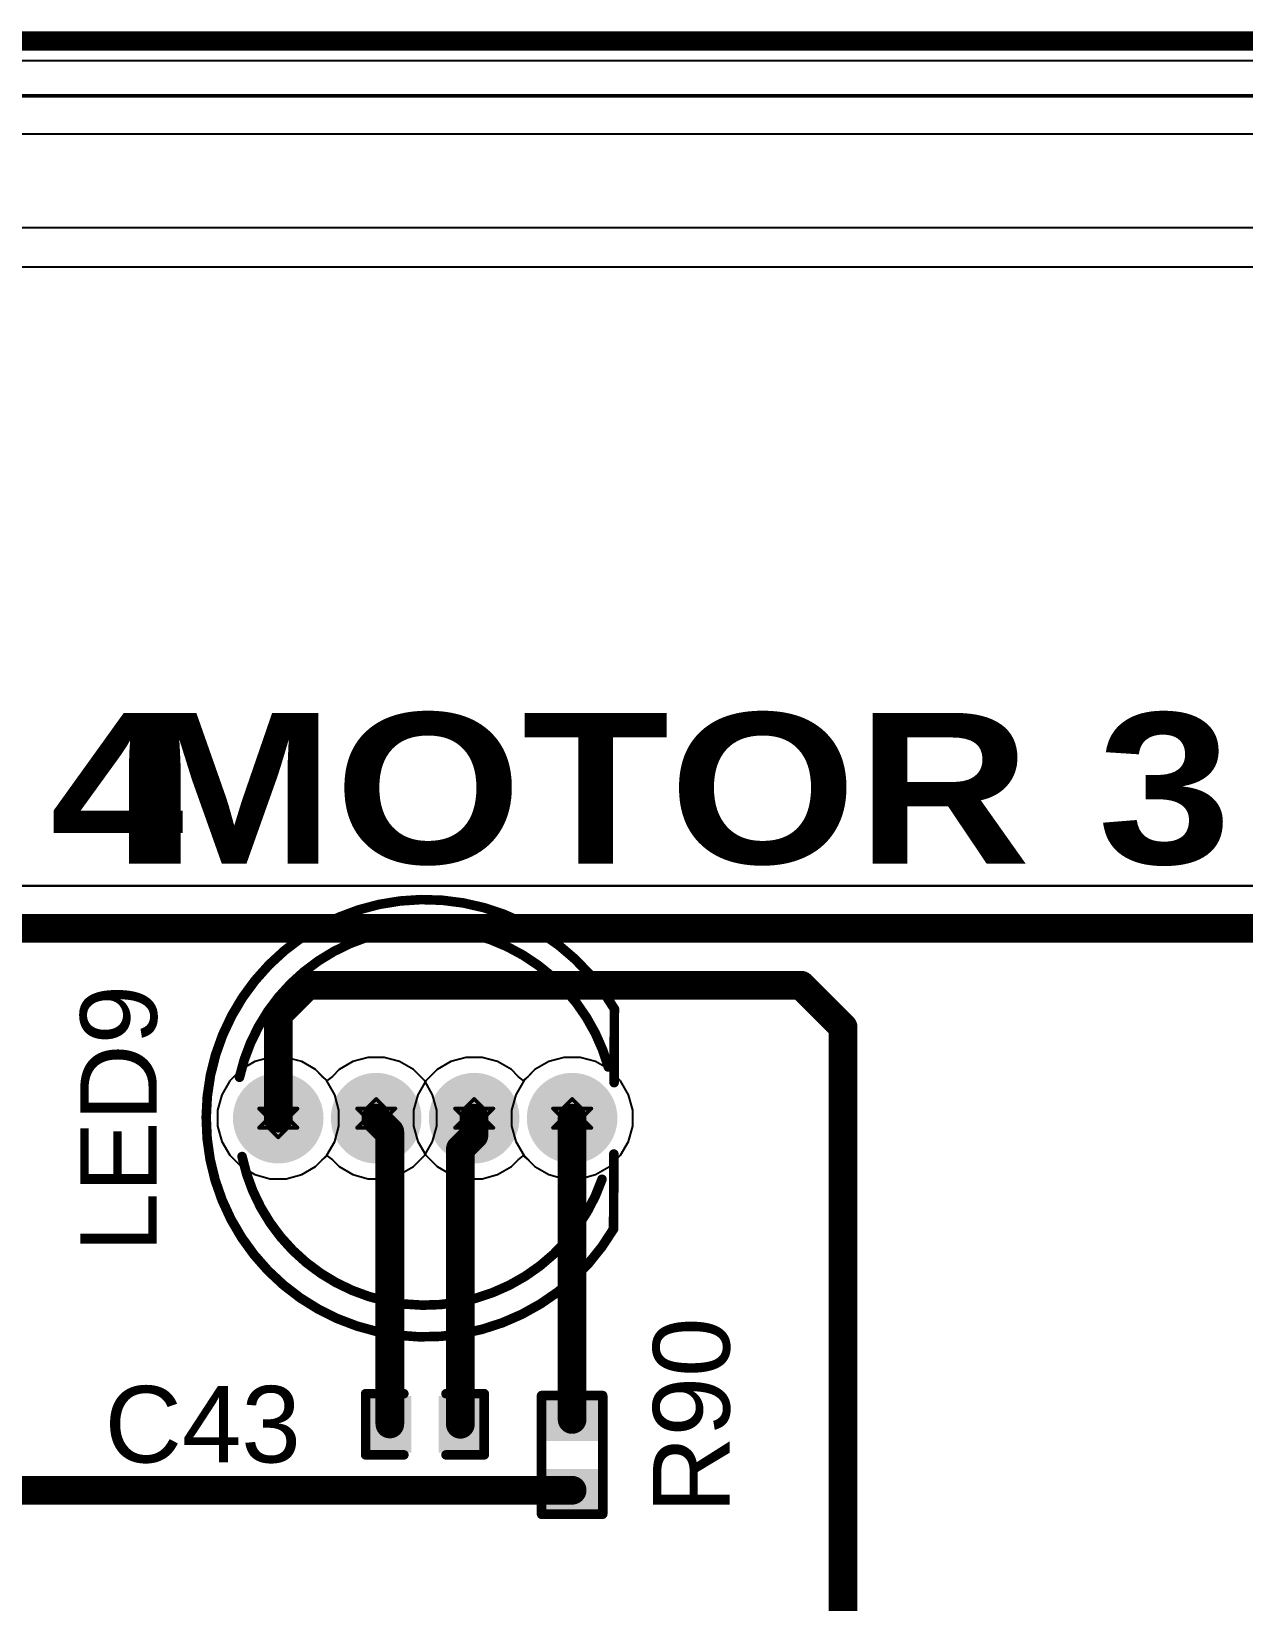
# Model space of a CAD drawing. Header units: inches. Extents: x -3 to 5259, y -3 to 5282.
# Drawn here: x 20.2 to 36.28, y 86.56 to 107.4 of the extents above; entities that cross this region are included whole.
import ezdxf

# ---------------------------------------------------------------- set-up
doc = ezdxf.new("R2010")
doc.units = ezdxf.units.IN
for name, color, linetype in [('Board Outline', 216, 'Continuous'), ('Bottom Layer', 5, 'Continuous'), ('Bottom Solder', 6, 'Continuous'), ('Drill Drawing', 1, 'Continuous'), ('Layer 1', 16, 'Continuous'), ('Layer 2', 76, 'Continuous'), ('Multi-Layer', 9, 'Continuous'), ('Pad Holes', 156, 'Continuous'), ('Top Layer', 1, 'Continuous'), ('Top Overlay', 2, 'Continuous'), ('Top Paste', 8, 'Continuous'), ('Top Solder', 216, 'Continuous')]:
    doc.layers.add(name, color=color, linetype=linetype)
doc.styles.add('Arial', font='', dxfattribs={"height": 0.2})
doc.styles.add('Arial Black_Bold', font='', dxfattribs={"height": 0.2})
doc.styles.get('Arial').set_extended_font_data('Arial')
doc.styles.get('Arial Black_Bold').set_extended_font_data('Arial Black', bold=True)

# ---------------------------------------------------------------- blocks, each defined once
blk = doc.blocks.new('R___0402_70')
at = {"layer": 'Top Layer'}
for points in [[(-0.699, -0.318), (-0.699, 0.317), (-0.241, 0.317), (-0.241, -0.318)], [(0.241, -0.318), (0.241, 0.317), (0.699, 0.317), (0.699, -0.318)]]:
    blk.add_hatch(color=1, dxfattribs=at).paths.add_polyline_path(points)
at = {"layer": 'Top Paste'}
for points in [[(-0.699, -0.318), (-0.699, 0.317), (-0.241, 0.317), (-0.241, -0.318)], [(0.241, -0.318), (0.241, 0.317), (0.699, 0.317), (0.699, -0.318)]]:
    blk.add_hatch(color=8, dxfattribs=at).paths.add_polyline_path(points)
at = {"layer": 'Top Solder'}
for points in [[(-0.754, -0.373), (-0.754, 0.372), (-0.186, 0.372), (-0.186, -0.373)], [(0.186, -0.373), (0.186, 0.372), (0.754, 0.372), (0.754, -0.373)]]:
    blk.add_hatch(color=216, dxfattribs=at).paths.add_polyline_path(points)
at = {"layer": 'Top Overlay'}
for points in [[(0.787, 0.406, 0.127, 0.127, 0), (-0.787, 0.406, 0.127, 0.127, 0)], [(-0.787, -0.406, 0.127, 0.127, 0), (-0.787, 0.406, 0.127, 0.127, 0)], [(0.787, -0.406, 0.127, 0.127, 0), (0.787, 0.406, 0.127, 0.127, 0)], [(0.787, -0.406, 0.127, 0.127, 0), (-0.787, -0.406, 0.127, 0.127, 0)], [(0.813, -0.432, 0.00323, 0.00323, 0), (-0.813, -0.432, 0.00323, 0.00323, 0)]]:
    blk.add_lwpolyline(points, format="xyseb", dxfattribs=at)
for points in [[(-0.819, 0.406, 0.0635, 0.0635, 1), (-0.756, 0.406, 0.0635, 0.0635, 1)], [(-0.819, 0.406, 0.0635, 0.0635, 1), (-0.756, 0.406, 0.0635, 0.0635, 1)], [(0.756, 0.406, 0.0635, 0.0635, 1), (0.819, 0.406, 0.0635, 0.0635, 1)], [(0.756, 0.406, 0.0635, 0.0635, 1), (0.819, 0.406, 0.0635, 0.0635, 1)], [(-0.819, -0.406, 0.0635, 0.0635, 1), (-0.756, -0.406, 0.0635, 0.0635, 1)], [(-0.819, -0.406, 0.0635, 0.0635, 1), (-0.756, -0.406, 0.0635, 0.0635, 1)], [(0.756, -0.406, 0.0635, 0.0635, 1), (0.819, -0.406, 0.0635, 0.0635, 1)], [(0.756, -0.406, 0.0635, 0.0635, 1), (0.819, -0.406, 0.0635, 0.0635, 1)], [(-0.814, -0.432, 0.00161, 0.00161, 1), (-0.812, -0.432, 0.00161, 0.00161, 1)], [(0.812, -0.432, 0.00161, 0.00161, 1), (0.814, -0.432, 0.00161, 0.00161, 1)]]:
    blk.add_lwpolyline(points, format="xyseb", close=True, dxfattribs=at)
blk = doc.blocks.new('WS2812D_F5_168')
at = {"layer": 'Bottom Layer'}
h = blk.add_hatch(color=5, dxfattribs=at)
edge = h.paths.add_edge_path()
edge.add_arc((-1.95, 0), 0.55, 0, 360)
h = blk.add_hatch(color=5, dxfattribs=at)
edge = h.paths.add_edge_path()
edge.add_arc((-0.65, 0), 0.55, 0, 360)
h = blk.add_hatch(color=5, dxfattribs=at)
edge = h.paths.add_edge_path()
edge.add_arc((0.65, 0), 0.55, 0, 360)
h = blk.add_hatch(color=5, dxfattribs=at)
edge = h.paths.add_edge_path()
edge.add_arc((1.95, 0), 0.55, 0, 360)
at = {"layer": 'Bottom Solder'}
h = blk.add_hatch(color=6, dxfattribs=at)
edge = h.paths.add_edge_path()
edge.add_arc((-1.95, 0), 0.601, 0, 360)
h = blk.add_hatch(color=6, dxfattribs=at)
edge = h.paths.add_edge_path()
edge.add_arc((-0.65, 0), 0.601, 0, 360)
h = blk.add_hatch(color=6, dxfattribs=at)
edge = h.paths.add_edge_path()
edge.add_arc((0.65, 0), 0.601, 0, 360)
h = blk.add_hatch(color=6, dxfattribs=at)
edge = h.paths.add_edge_path()
edge.add_arc((1.95, 0), 0.601, 0, 360)
at = {"layer": 'Layer 1'}
h = blk.add_hatch(color=16, dxfattribs=at)
edge = h.paths.add_edge_path()
edge.add_arc((-1.95, 0), 0.55, 0, 360)
h = blk.add_hatch(color=16, dxfattribs=at)
edge = h.paths.add_edge_path()
edge.add_arc((-0.65, 0), 0.55, 0, 360)
h = blk.add_hatch(color=16, dxfattribs=at)
edge = h.paths.add_edge_path()
edge.add_arc((0.65, 0), 0.55, 0, 360)
h = blk.add_hatch(color=16, dxfattribs=at)
edge = h.paths.add_edge_path()
edge.add_arc((1.95, 0), 0.55, 0, 360)
at = {"layer": 'Layer 2'}
h = blk.add_hatch(color=76, dxfattribs=at)
edge = h.paths.add_edge_path()
edge.add_arc((-1.95, 0), 0.55, 0, 360)
h = blk.add_hatch(color=76, dxfattribs=at)
edge = h.paths.add_edge_path()
edge.add_arc((-0.65, 0), 0.55, 0, 360)
h = blk.add_hatch(color=76, dxfattribs=at)
edge = h.paths.add_edge_path()
edge.add_arc((0.65, 0), 0.55, 0, 360)
h = blk.add_hatch(color=76, dxfattribs=at)
edge = h.paths.add_edge_path()
edge.add_arc((1.95, 0), 0.55, 0, 360)
at = {"layer": 'Multi-Layer'}
h = blk.add_hatch(color=9, dxfattribs=at)
edge = h.paths.add_edge_path()
edge.add_arc((-1.95, 0), 0.55, 0, 360)
h = blk.add_hatch(color=9, dxfattribs=at)
edge = h.paths.add_edge_path()
edge.add_arc((-0.65, 0), 0.55, 0, 360)
h = blk.add_hatch(color=9, dxfattribs=at)
edge = h.paths.add_edge_path()
edge.add_arc((0.65, 0), 0.55, 0, 360)
h = blk.add_hatch(color=9, dxfattribs=at)
edge = h.paths.add_edge_path()
edge.add_arc((1.95, 0), 0.55, 0, 360)
at = {"layer": 'Pad Holes'}
h = blk.add_hatch(color=7, dxfattribs=at)
edge = h.paths.add_edge_path()
edge.add_arc((-1.95, 0), 0.36, 0, 360)
h = blk.add_hatch(color=7, dxfattribs=at)
edge = h.paths.add_edge_path()
edge.add_arc((-0.65, 0), 0.36, 0, 360)
h = blk.add_hatch(color=7, dxfattribs=at)
edge = h.paths.add_edge_path()
edge.add_arc((0.65, 0), 0.36, 0, 360)
h = blk.add_hatch(color=7, dxfattribs=at)
edge = h.paths.add_edge_path()
edge.add_arc((1.95, 0), 0.36, 0, 360)
at = {"layer": 'Top Layer'}
h = blk.add_hatch(color=1, dxfattribs=at)
edge = h.paths.add_edge_path()
edge.add_arc((-1.95, 0), 0.55, 0, 360)
h = blk.add_hatch(color=1, dxfattribs=at)
edge = h.paths.add_edge_path()
edge.add_arc((-0.65, 0), 0.55, 0, 360)
h = blk.add_hatch(color=1, dxfattribs=at)
edge = h.paths.add_edge_path()
edge.add_arc((0.65, 0), 0.55, 0, 360)
h = blk.add_hatch(color=1, dxfattribs=at)
edge = h.paths.add_edge_path()
edge.add_arc((1.95, 0), 0.55, 0, 360)
at = {"layer": 'Top Solder'}
h = blk.add_hatch(color=216, dxfattribs=at)
edge = h.paths.add_edge_path()
edge.add_arc((-1.95, 0), 0.601, 0, 360)
h = blk.add_hatch(color=216, dxfattribs=at)
edge = h.paths.add_edge_path()
edge.add_arc((-0.65, 0), 0.601, 0, 360)
h = blk.add_hatch(color=216, dxfattribs=at)
edge = h.paths.add_edge_path()
edge.add_arc((0.65, 0), 0.601, 0, 360)
h = blk.add_hatch(color=216, dxfattribs=at)
edge = h.paths.add_edge_path()
edge.add_arc((1.95, 0), 0.601, 0, 360)
at = {"layer": 'Top Overlay'}
for points in [[(2.5, -1.471, 0.127, 0.127, -3.705201), (2.511, 1.45, 0.127, 0.127, 0)], [(-2.464, 0.543, 0.127, 0.127, -0.780857), (2.43, 0.68, 0.127, 0.127, 0)], [(2.507, 0.472, 0.127, 0.127, 0), (2.511, 1.45, 0.127, 0.127, 0)], [(2.5, -1.471, 0.127, 0.127, 0), (2.504, -0.476, 0.127, 0.127, 0)], [(2.347, -0.811, 0.127, 0.127, -0.760948), (-2.43, -0.51, 0.127, 0.127, 0)]]:
    blk.add_lwpolyline(points, format="xyseb", dxfattribs=at)
for points in [[(2.479, 1.45, 0.0635, 0.0635, 1), (2.543, 1.45, 0.0635, 0.0635, 1)], [(2.479, 1.45, 0.0635, 0.0635, 1), (2.543, 1.45, 0.0635, 0.0635, 1)], [(2.398, 0.68, 0.0635, 0.0635, 1), (2.462, 0.68, 0.0635, 0.0635, 1)], [(-2.496, 0.543, 0.0635, 0.0635, 1), (-2.432, 0.543, 0.0635, 0.0635, 1)], [(2.475, 0.472, 0.0635, 0.0635, 1), (2.539, 0.472, 0.0635, 0.0635, 1)], [(2.472, -0.476, 0.0635, 0.0635, 1), (2.535, -0.476, 0.0635, 0.0635, 1)], [(-2.462, -0.51, 0.0635, 0.0635, 1), (-2.398, -0.51, 0.0635, 0.0635, 1)], [(2.315, -0.811, 0.0635, 0.0635, 1), (2.378, -0.811, 0.0635, 0.0635, 1)], [(2.468, -1.471, 0.0635, 0.0635, 1), (2.532, -1.471, 0.0635, 0.0635, 1)], [(2.468, -1.471, 0.0635, 0.0635, 1), (2.532, -1.471, 0.0635, 0.0635, 1)]]:
    blk.add_lwpolyline(points, format="xyseb", close=True, dxfattribs=at)
blk = doc.blocks.new('C___0402_240')
at = {"layer": 'Top Layer'}
for points in [[(-0.699, -0.318), (-0.699, 0.318), (-0.241, 0.318), (-0.241, -0.318)], [(0.241, -0.318), (0.241, 0.318), (0.699, 0.318), (0.699, -0.318)]]:
    blk.add_hatch(color=1, dxfattribs=at).paths.add_polyline_path(points)
at = {"layer": 'Top Paste'}
for points in [[(-0.699, -0.318), (-0.699, 0.318), (-0.241, 0.318), (-0.241, -0.318)], [(0.241, -0.318), (0.241, 0.318), (0.699, 0.318), (0.699, -0.318)]]:
    blk.add_hatch(color=8, dxfattribs=at).paths.add_polyline_path(points)
at = {"layer": 'Top Solder'}
for points in [[(-0.758, -0.377), (-0.758, 0.377), (-0.181, 0.377), (-0.181, -0.377)], [(0.181, -0.377), (0.181, 0.377), (0.758, 0.377), (0.758, -0.377)]]:
    blk.add_hatch(color=216, dxfattribs=at).paths.add_polyline_path(points)
at = {"layer": 'Top Overlay'}
for points in [[(-0.787, -0.406, 0.127, 0.127, 0), (-0.787, 0.406, 0.127, 0.127, 0)], [(-0.787, 0.406, 0.127, 0.127, 0), (-0.279, 0.406, 0.127, 0.127, 0)], [(0.279, 0.406, 0.127, 0.127, 0), (0.787, 0.406, 0.127, 0.127, 0)], [(0.787, -0.406, 0.127, 0.127, 0), (0.787, 0.406, 0.127, 0.127, 0)], [(-0.787, -0.406, 0.127, 0.127, 0), (-0.279, -0.406, 0.127, 0.127, 0)], [(0.279, -0.406, 0.127, 0.127, 0), (0.787, -0.406, 0.127, 0.127, 0)]]:
    blk.add_lwpolyline(points, format="xyseb", dxfattribs=at)
for points in [[(-0.819, 0.406, 0.0635, 0.0635, 1), (-0.756, 0.406, 0.0635, 0.0635, 1)], [(-0.819, 0.406, 0.0635, 0.0635, 1), (-0.756, 0.406, 0.0635, 0.0635, 1)], [(-0.311, 0.406, 0.0635, 0.0635, 1), (-0.248, 0.406, 0.0635, 0.0635, 1)], [(0.248, 0.406, 0.0635, 0.0635, 1), (0.311, 0.406, 0.0635, 0.0635, 1)], [(0.756, 0.406, 0.0635, 0.0635, 1), (0.819, 0.406, 0.0635, 0.0635, 1)], [(0.756, 0.406, 0.0635, 0.0635, 1), (0.819, 0.406, 0.0635, 0.0635, 1)], [(-0.819, -0.406, 0.0635, 0.0635, 1), (-0.756, -0.406, 0.0635, 0.0635, 1)], [(-0.819, -0.406, 0.0635, 0.0635, 1), (-0.756, -0.406, 0.0635, 0.0635, 1)], [(-0.311, -0.406, 0.0635, 0.0635, 1), (-0.248, -0.406, 0.0635, 0.0635, 1)], [(0.248, -0.406, 0.0635, 0.0635, 1), (0.311, -0.406, 0.0635, 0.0635, 1)], [(0.756, -0.406, 0.0635, 0.0635, 1), (0.819, -0.406, 0.0635, 0.0635, 1)], [(0.756, -0.406, 0.0635, 0.0635, 1), (0.819, -0.406, 0.0635, 0.0635, 1)]]:
    blk.add_lwpolyline(points, format="xyseb", close=True, dxfattribs=at)

msp = doc.modelspace()

# ---------------------------------------------------------------- linework, layer by layer
at = {"layer": 'Board Outline'}
msp.add_lwpolyline([(-2.722, 107.278, 0.254, 0.254, 0), (147.278, 107.278, 0.254, 0.254, 0)], format="xyseb", dxfattribs=at)
at = {"layer": 'Bottom Layer'}
for p, q in [((5.363, 106.045), (139.161, 106.045)), ((22.981, 93.622), (22.831, 93.472)), ((23.164, 93.728), (22.981, 93.622)), ((23.368, 93.782), (23.164, 93.728)), ((23.58, 93.782), (23.368, 93.782)), ((23.785, 93.728), (23.58, 93.782)), ((23.968, 93.622), (23.785, 93.728)), ((24.118, 93.472), (23.968, 93.622)), ((25.581, 93.622), (25.431, 93.472)), ((25.764, 93.728), (25.581, 93.622)), ((25.968, 93.782), (25.764, 93.728)), ((26.18, 93.782), (25.968, 93.782)), ((26.385, 93.728), (26.18, 93.782)), ((26.568, 93.622), (26.385, 93.728)), ((26.656, 93.533), (26.568, 93.622)), ((26.881, 93.622), (26.792, 93.533)), ((27.064, 93.728), (26.881, 93.622)), ((27.268, 93.782), (27.064, 93.728)), ((27.48, 93.782), (27.268, 93.782)), ((27.685, 93.728), (27.48, 93.782)), ((27.868, 93.622), (27.685, 93.728)), ((28.018, 93.472), (27.868, 93.622)), ((22.831, 93.472), (22.725, 93.289)), ((24.224, 93.289), (24.118, 93.472)), ((25.431, 93.472), (25.325, 93.289)), ((26.724, 93.477), (26.656, 93.533)), ((26.792, 93.533), (26.724, 93.477)), ((28.123, 93.289), (28.018, 93.472)), ((22.725, 93.289), (22.67, 93.084)), ((24.278, 93.084), (24.224, 93.289)), ((25.325, 93.289), (25.27, 93.084)), ((28.178, 93.084), (28.123, 93.289)), ((22.67, 93.084), (22.67, 92.872)), ((24.278, 92.872), (24.278, 93.084)), ((25.27, 93.084), (25.27, 92.872)), ((28.178, 92.872), (28.178, 93.084)), ((22.67, 92.872), (22.725, 92.668)), ((24.224, 92.668), (24.278, 92.872)), ((25.27, 92.872), (25.325, 92.668)), ((28.123, 92.668), (28.178, 92.872)), ((22.725, 92.668), (22.831, 92.485)), ((24.118, 92.485), (24.224, 92.668)), ((25.325, 92.668), (25.431, 92.485)), ((28.018, 92.485), (28.123, 92.668)), ((22.831, 92.485), (22.981, 92.335)), ((23.968, 92.335), (24.118, 92.485)), ((25.431, 92.485), (25.581, 92.335)), ((26.568, 92.335), (26.656, 92.423)), ((26.656, 92.423), (26.724, 92.479)), ((26.724, 92.479), (26.792, 92.423)), ((26.792, 92.423), (26.881, 92.335)), ((27.868, 92.335), (28.018, 92.485)), ((22.981, 92.335), (23.164, 92.229)), ((23.164, 92.229), (23.368, 92.174)), ((23.368, 92.174), (23.58, 92.174)), ((23.58, 92.174), (23.785, 92.229)), ((23.785, 92.229), (23.968, 92.335)), ((25.581, 92.335), (25.764, 92.229)), ((25.764, 92.229), (25.968, 92.174)), ((25.968, 92.174), (26.18, 92.174)), ((26.18, 92.174), (26.385, 92.229)), ((26.385, 92.229), (26.568, 92.335)), ((26.881, 92.335), (27.064, 92.229)), ((27.064, 92.229), (27.268, 92.174)), ((27.268, 92.174), (27.48, 92.174)), ((27.48, 92.174), (27.685, 92.229)), ((27.685, 92.229), (27.868, 92.335))]:
    msp.add_line(p, q, dxfattribs=at)
at = {"layer": 'Drill Drawing'}
for points in [[(23.347, 93.105, 0.0508, 0.0508, 0), (23.474, 93.232, 0.0508, 0.0508, 0)], [(23.474, 93.232, 0.0508, 0.0508, 0), (23.601, 93.105, 0.0508, 0.0508, 0)], [(24.647, 93.105, 0.0508, 0.0508, 0), (24.774, 93.232, 0.0508, 0.0508, 0)], [(24.774, 93.232, 0.0508, 0.0508, 0), (24.901, 93.105, 0.0508, 0.0508, 0)], [(25.947, 93.105, 0.0508, 0.0508, 0), (26.074, 93.232, 0.0508, 0.0508, 0)], [(26.074, 93.232, 0.0508, 0.0508, 0), (26.201, 93.105, 0.0508, 0.0508, 0)], [(27.247, 93.105, 0.0508, 0.0508, 0), (27.374, 93.232, 0.0508, 0.0508, 0)], [(27.374, 93.232, 0.0508, 0.0508, 0), (27.501, 93.105, 0.0508, 0.0508, 0)], [(23.22, 93.105, 0.0508, 0.0508, 0), (23.347, 92.978, 0.0508, 0.0508, 0)], [(23.22, 93.105, 0.0508, 0.0508, 0), (23.347, 93.105, 0.0508, 0.0508, 0)], [(23.22, 92.851, 0.0508, 0.0508, 0), (23.347, 92.978, 0.0508, 0.0508, 0)], [(23.322, 93.055, 0.0508, 0.0508, 0), (23.398, 92.978, 0.0508, 0.0508, 0)], [(23.322, 93.055, 0.0508, 0.0508, 0), (23.398, 93.055, 0.0508, 0.0508, 0)], [(23.322, 92.902, 0.0508, 0.0508, 0), (23.398, 92.978, 0.0508, 0.0508, 0)], [(23.398, 93.055, 0.0508, 0.0508, 0), (23.474, 93.131, 0.0508, 0.0508, 0)], [(23.474, 93.131, 0.0508, 0.0508, 0), (23.551, 93.055, 0.0508, 0.0508, 0)], [(23.551, 93.055, 0.0508, 0.0508, 0), (23.627, 93.055, 0.0508, 0.0508, 0)], [(23.551, 92.978, 0.0508, 0.0508, 0), (23.627, 93.055, 0.0508, 0.0508, 0)], [(23.551, 92.978, 0.0508, 0.0508, 0), (23.627, 92.902, 0.0508, 0.0508, 0)], [(23.601, 93.105, 0.0508, 0.0508, 0), (23.728, 93.105, 0.0508, 0.0508, 0)], [(23.601, 92.978, 0.0508, 0.0508, 0), (23.728, 93.105, 0.0508, 0.0508, 0)], [(23.601, 92.978, 0.0508, 0.0508, 0), (23.728, 92.851, 0.0508, 0.0508, 0)], [(24.52, 93.105, 0.0508, 0.0508, 0), (24.647, 92.978, 0.0508, 0.0508, 0)], [(24.52, 93.105, 0.0508, 0.0508, 0), (24.647, 93.105, 0.0508, 0.0508, 0)], [(24.52, 92.851, 0.0508, 0.0508, 0), (24.647, 92.978, 0.0508, 0.0508, 0)], [(24.622, 93.055, 0.0508, 0.0508, 0), (24.698, 92.978, 0.0508, 0.0508, 0)], [(24.622, 93.055, 0.0508, 0.0508, 0), (24.698, 93.055, 0.0508, 0.0508, 0)], [(24.622, 92.902, 0.0508, 0.0508, 0), (24.698, 92.978, 0.0508, 0.0508, 0)], [(24.698, 93.055, 0.0508, 0.0508, 0), (24.774, 93.131, 0.0508, 0.0508, 0)], [(24.774, 93.131, 0.0508, 0.0508, 0), (24.85, 93.055, 0.0508, 0.0508, 0)], [(24.85, 93.055, 0.0508, 0.0508, 0), (24.927, 93.055, 0.0508, 0.0508, 0)], [(24.85, 92.978, 0.0508, 0.0508, 0), (24.927, 93.055, 0.0508, 0.0508, 0)], [(24.85, 92.978, 0.0508, 0.0508, 0), (24.927, 92.902, 0.0508, 0.0508, 0)], [(24.901, 93.105, 0.0508, 0.0508, 0), (25.028, 93.105, 0.0508, 0.0508, 0)], [(24.901, 92.978, 0.0508, 0.0508, 0), (25.028, 93.105, 0.0508, 0.0508, 0)], [(24.901, 92.978, 0.0508, 0.0508, 0), (25.028, 92.851, 0.0508, 0.0508, 0)], [(25.82, 93.105, 0.0508, 0.0508, 0), (25.947, 92.978, 0.0508, 0.0508, 0)], [(25.82, 93.105, 0.0508, 0.0508, 0), (25.947, 93.105, 0.0508, 0.0508, 0)], [(25.82, 92.851, 0.0508, 0.0508, 0), (25.947, 92.978, 0.0508, 0.0508, 0)], [(25.922, 93.055, 0.0508, 0.0508, 0), (25.998, 92.978, 0.0508, 0.0508, 0)], [(25.922, 93.055, 0.0508, 0.0508, 0), (25.998, 93.055, 0.0508, 0.0508, 0)], [(25.922, 92.902, 0.0508, 0.0508, 0), (25.998, 92.978, 0.0508, 0.0508, 0)], [(25.998, 93.055, 0.0508, 0.0508, 0), (26.074, 93.131, 0.0508, 0.0508, 0)], [(26.074, 93.131, 0.0508, 0.0508, 0), (26.15, 93.055, 0.0508, 0.0508, 0)], [(26.15, 93.055, 0.0508, 0.0508, 0), (26.227, 93.055, 0.0508, 0.0508, 0)], [(26.15, 92.978, 0.0508, 0.0508, 0), (26.227, 93.055, 0.0508, 0.0508, 0)], [(26.15, 92.978, 0.0508, 0.0508, 0), (26.227, 92.902, 0.0508, 0.0508, 0)], [(26.201, 93.105, 0.0508, 0.0508, 0), (26.328, 93.105, 0.0508, 0.0508, 0)], [(26.201, 92.978, 0.0508, 0.0508, 0), (26.328, 93.105, 0.0508, 0.0508, 0)], [(26.201, 92.978, 0.0508, 0.0508, 0), (26.328, 92.851, 0.0508, 0.0508, 0)], [(27.12, 93.105, 0.0508, 0.0508, 0), (27.247, 92.978, 0.0508, 0.0508, 0)], [(27.12, 93.105, 0.0508, 0.0508, 0), (27.247, 93.105, 0.0508, 0.0508, 0)], [(27.12, 92.851, 0.0508, 0.0508, 0), (27.247, 92.978, 0.0508, 0.0508, 0)], [(27.222, 93.055, 0.0508, 0.0508, 0), (27.298, 92.978, 0.0508, 0.0508, 0)], [(27.222, 93.055, 0.0508, 0.0508, 0), (27.298, 93.055, 0.0508, 0.0508, 0)], [(27.222, 92.902, 0.0508, 0.0508, 0), (27.298, 92.978, 0.0508, 0.0508, 0)], [(27.298, 93.055, 0.0508, 0.0508, 0), (27.374, 93.131, 0.0508, 0.0508, 0)], [(27.374, 93.131, 0.0508, 0.0508, 0), (27.45, 93.055, 0.0508, 0.0508, 0)], [(27.45, 93.055, 0.0508, 0.0508, 0), (27.527, 93.055, 0.0508, 0.0508, 0)], [(27.45, 92.978, 0.0508, 0.0508, 0), (27.527, 93.055, 0.0508, 0.0508, 0)], [(27.45, 92.978, 0.0508, 0.0508, 0), (27.527, 92.902, 0.0508, 0.0508, 0)], [(27.501, 93.105, 0.0508, 0.0508, 0), (27.628, 93.105, 0.0508, 0.0508, 0)], [(27.501, 92.978, 0.0508, 0.0508, 0), (27.628, 93.105, 0.0508, 0.0508, 0)], [(27.501, 92.978, 0.0508, 0.0508, 0), (27.628, 92.851, 0.0508, 0.0508, 0)], [(23.22, 92.851, 0.0508, 0.0508, 0), (23.347, 92.851, 0.0508, 0.0508, 0)], [(23.322, 92.902, 0.0508, 0.0508, 0), (23.398, 92.902, 0.0508, 0.0508, 0)], [(23.347, 92.851, 0.0508, 0.0508, 0), (23.474, 92.724, 0.0508, 0.0508, 0)], [(23.398, 92.902, 0.0508, 0.0508, 0), (23.474, 92.826, 0.0508, 0.0508, 0)], [(23.474, 92.826, 0.0508, 0.0508, 0), (23.551, 92.902, 0.0508, 0.0508, 0)], [(23.474, 92.724, 0.0508, 0.0508, 0), (23.601, 92.851, 0.0508, 0.0508, 0)], [(23.551, 92.902, 0.0508, 0.0508, 0), (23.627, 92.902, 0.0508, 0.0508, 0)], [(23.601, 92.851, 0.0508, 0.0508, 0), (23.728, 92.851, 0.0508, 0.0508, 0)], [(24.52, 92.851, 0.0508, 0.0508, 0), (24.647, 92.851, 0.0508, 0.0508, 0)], [(24.622, 92.902, 0.0508, 0.0508, 0), (24.698, 92.902, 0.0508, 0.0508, 0)], [(24.647, 92.851, 0.0508, 0.0508, 0), (24.774, 92.724, 0.0508, 0.0508, 0)], [(24.698, 92.902, 0.0508, 0.0508, 0), (24.774, 92.826, 0.0508, 0.0508, 0)], [(24.774, 92.826, 0.0508, 0.0508, 0), (24.85, 92.902, 0.0508, 0.0508, 0)], [(24.774, 92.724, 0.0508, 0.0508, 0), (24.901, 92.851, 0.0508, 0.0508, 0)], [(24.85, 92.902, 0.0508, 0.0508, 0), (24.927, 92.902, 0.0508, 0.0508, 0)], [(24.901, 92.851, 0.0508, 0.0508, 0), (25.028, 92.851, 0.0508, 0.0508, 0)], [(25.82, 92.851, 0.0508, 0.0508, 0), (25.947, 92.851, 0.0508, 0.0508, 0)], [(25.922, 92.902, 0.0508, 0.0508, 0), (25.998, 92.902, 0.0508, 0.0508, 0)], [(25.947, 92.851, 0.0508, 0.0508, 0), (26.074, 92.724, 0.0508, 0.0508, 0)], [(25.998, 92.902, 0.0508, 0.0508, 0), (26.074, 92.826, 0.0508, 0.0508, 0)], [(26.074, 92.826, 0.0508, 0.0508, 0), (26.15, 92.902, 0.0508, 0.0508, 0)], [(26.074, 92.724, 0.0508, 0.0508, 0), (26.201, 92.851, 0.0508, 0.0508, 0)], [(26.15, 92.902, 0.0508, 0.0508, 0), (26.227, 92.902, 0.0508, 0.0508, 0)], [(26.201, 92.851, 0.0508, 0.0508, 0), (26.328, 92.851, 0.0508, 0.0508, 0)], [(27.12, 92.851, 0.0508, 0.0508, 0), (27.247, 92.851, 0.0508, 0.0508, 0)], [(27.222, 92.902, 0.0508, 0.0508, 0), (27.298, 92.902, 0.0508, 0.0508, 0)], [(27.247, 92.851, 0.0508, 0.0508, 0), (27.374, 92.724, 0.0508, 0.0508, 0)], [(27.298, 92.902, 0.0508, 0.0508, 0), (27.374, 92.826, 0.0508, 0.0508, 0)], [(27.374, 92.826, 0.0508, 0.0508, 0), (27.45, 92.902, 0.0508, 0.0508, 0)], [(27.374, 92.724, 0.0508, 0.0508, 0), (27.501, 92.851, 0.0508, 0.0508, 0)], [(27.45, 92.902, 0.0508, 0.0508, 0), (27.527, 92.902, 0.0508, 0.0508, 0)], [(27.501, 92.851, 0.0508, 0.0508, 0), (27.628, 92.851, 0.0508, 0.0508, 0)]]:
    msp.add_lwpolyline(points, format="xyseb", dxfattribs=at)
for points in [[(23.462, 93.232, 0.0254, 0.0254, 1), (23.487, 93.232, 0.0254, 0.0254, 1)], [(23.462, 93.232, 0.0254, 0.0254, 1), (23.487, 93.232, 0.0254, 0.0254, 1)], [(24.762, 93.232, 0.0254, 0.0254, 1), (24.787, 93.232, 0.0254, 0.0254, 1)], [(24.762, 93.232, 0.0254, 0.0254, 1), (24.787, 93.232, 0.0254, 0.0254, 1)], [(26.062, 93.232, 0.0254, 0.0254, 1), (26.087, 93.232, 0.0254, 0.0254, 1)], [(26.062, 93.232, 0.0254, 0.0254, 1), (26.087, 93.232, 0.0254, 0.0254, 1)], [(27.362, 93.232, 0.0254, 0.0254, 1), (27.387, 93.232, 0.0254, 0.0254, 1)], [(27.362, 93.232, 0.0254, 0.0254, 1), (27.387, 93.232, 0.0254, 0.0254, 1)], [(23.208, 93.105, 0.0254, 0.0254, 1), (23.233, 93.105, 0.0254, 0.0254, 1)], [(23.208, 93.105, 0.0254, 0.0254, 1), (23.233, 93.105, 0.0254, 0.0254, 1)], [(23.309, 93.055, 0.0254, 0.0254, 1), (23.335, 93.055, 0.0254, 0.0254, 1)], [(23.309, 93.055, 0.0254, 0.0254, 1), (23.335, 93.055, 0.0254, 0.0254, 1)], [(23.335, 93.105, 0.0254, 0.0254, 1), (23.36, 93.105, 0.0254, 0.0254, 1)], [(23.335, 93.105, 0.0254, 0.0254, 1), (23.36, 93.105, 0.0254, 0.0254, 1)], [(23.335, 92.978, 0.0254, 0.0254, 1), (23.36, 92.978, 0.0254, 0.0254, 1)], [(23.335, 92.978, 0.0254, 0.0254, 1), (23.36, 92.978, 0.0254, 0.0254, 1)], [(23.385, 93.055, 0.0254, 0.0254, 1), (23.411, 93.055, 0.0254, 0.0254, 1)], [(23.385, 93.055, 0.0254, 0.0254, 1), (23.411, 93.055, 0.0254, 0.0254, 1)], [(23.385, 92.978, 0.0254, 0.0254, 1), (23.411, 92.978, 0.0254, 0.0254, 1)], [(23.385, 92.978, 0.0254, 0.0254, 1), (23.411, 92.978, 0.0254, 0.0254, 1)], [(23.462, 93.131, 0.0254, 0.0254, 1), (23.487, 93.131, 0.0254, 0.0254, 1)], [(23.462, 93.131, 0.0254, 0.0254, 1), (23.487, 93.131, 0.0254, 0.0254, 1)], [(23.538, 93.055, 0.0254, 0.0254, 1), (23.563, 93.055, 0.0254, 0.0254, 1)], [(23.538, 93.055, 0.0254, 0.0254, 1), (23.563, 93.055, 0.0254, 0.0254, 1)], [(23.538, 92.978, 0.0254, 0.0254, 1), (23.563, 92.978, 0.0254, 0.0254, 1)], [(23.538, 92.978, 0.0254, 0.0254, 1), (23.563, 92.978, 0.0254, 0.0254, 1)], [(23.589, 93.105, 0.0254, 0.0254, 1), (23.614, 93.105, 0.0254, 0.0254, 1)], [(23.589, 93.105, 0.0254, 0.0254, 1), (23.614, 93.105, 0.0254, 0.0254, 1)], [(23.589, 92.978, 0.0254, 0.0254, 1), (23.614, 92.978, 0.0254, 0.0254, 1)], [(23.589, 92.978, 0.0254, 0.0254, 1), (23.614, 92.978, 0.0254, 0.0254, 1)], [(23.614, 93.055, 0.0254, 0.0254, 1), (23.639, 93.055, 0.0254, 0.0254, 1)], [(23.614, 93.055, 0.0254, 0.0254, 1), (23.639, 93.055, 0.0254, 0.0254, 1)], [(23.716, 93.105, 0.0254, 0.0254, 1), (23.741, 93.105, 0.0254, 0.0254, 1)], [(23.716, 93.105, 0.0254, 0.0254, 1), (23.741, 93.105, 0.0254, 0.0254, 1)], [(24.508, 93.105, 0.0254, 0.0254, 1), (24.533, 93.105, 0.0254, 0.0254, 1)], [(24.508, 93.105, 0.0254, 0.0254, 1), (24.533, 93.105, 0.0254, 0.0254, 1)], [(24.609, 93.055, 0.0254, 0.0254, 1), (24.635, 93.055, 0.0254, 0.0254, 1)], [(24.609, 93.055, 0.0254, 0.0254, 1), (24.635, 93.055, 0.0254, 0.0254, 1)], [(24.635, 93.105, 0.0254, 0.0254, 1), (24.66, 93.105, 0.0254, 0.0254, 1)], [(24.635, 93.105, 0.0254, 0.0254, 1), (24.66, 93.105, 0.0254, 0.0254, 1)], [(24.635, 92.978, 0.0254, 0.0254, 1), (24.66, 92.978, 0.0254, 0.0254, 1)], [(24.635, 92.978, 0.0254, 0.0254, 1), (24.66, 92.978, 0.0254, 0.0254, 1)], [(24.685, 93.055, 0.0254, 0.0254, 1), (24.711, 93.055, 0.0254, 0.0254, 1)], [(24.685, 93.055, 0.0254, 0.0254, 1), (24.711, 93.055, 0.0254, 0.0254, 1)], [(24.685, 92.978, 0.0254, 0.0254, 1), (24.711, 92.978, 0.0254, 0.0254, 1)], [(24.685, 92.978, 0.0254, 0.0254, 1), (24.711, 92.978, 0.0254, 0.0254, 1)], [(24.762, 93.131, 0.0254, 0.0254, 1), (24.787, 93.131, 0.0254, 0.0254, 1)], [(24.762, 93.131, 0.0254, 0.0254, 1), (24.787, 93.131, 0.0254, 0.0254, 1)], [(24.838, 93.055, 0.0254, 0.0254, 1), (24.863, 93.055, 0.0254, 0.0254, 1)], [(24.838, 93.055, 0.0254, 0.0254, 1), (24.863, 93.055, 0.0254, 0.0254, 1)], [(24.838, 92.978, 0.0254, 0.0254, 1), (24.863, 92.978, 0.0254, 0.0254, 1)], [(24.838, 92.978, 0.0254, 0.0254, 1), (24.863, 92.978, 0.0254, 0.0254, 1)], [(24.889, 93.105, 0.0254, 0.0254, 1), (24.914, 93.105, 0.0254, 0.0254, 1)], [(24.889, 93.105, 0.0254, 0.0254, 1), (24.914, 93.105, 0.0254, 0.0254, 1)], [(24.889, 92.978, 0.0254, 0.0254, 1), (24.914, 92.978, 0.0254, 0.0254, 1)], [(24.889, 92.978, 0.0254, 0.0254, 1), (24.914, 92.978, 0.0254, 0.0254, 1)], [(24.914, 93.055, 0.0254, 0.0254, 1), (24.939, 93.055, 0.0254, 0.0254, 1)], [(24.914, 93.055, 0.0254, 0.0254, 1), (24.939, 93.055, 0.0254, 0.0254, 1)], [(25.016, 93.105, 0.0254, 0.0254, 1), (25.041, 93.105, 0.0254, 0.0254, 1)], [(25.016, 93.105, 0.0254, 0.0254, 1), (25.041, 93.105, 0.0254, 0.0254, 1)], [(25.808, 93.105, 0.0254, 0.0254, 1), (25.833, 93.105, 0.0254, 0.0254, 1)], [(25.808, 93.105, 0.0254, 0.0254, 1), (25.833, 93.105, 0.0254, 0.0254, 1)], [(25.909, 93.055, 0.0254, 0.0254, 1), (25.935, 93.055, 0.0254, 0.0254, 1)], [(25.909, 93.055, 0.0254, 0.0254, 1), (25.935, 93.055, 0.0254, 0.0254, 1)], [(25.935, 93.105, 0.0254, 0.0254, 1), (25.96, 93.105, 0.0254, 0.0254, 1)], [(25.935, 93.105, 0.0254, 0.0254, 1), (25.96, 93.105, 0.0254, 0.0254, 1)], [(25.935, 92.978, 0.0254, 0.0254, 1), (25.96, 92.978, 0.0254, 0.0254, 1)], [(25.935, 92.978, 0.0254, 0.0254, 1), (25.96, 92.978, 0.0254, 0.0254, 1)], [(25.985, 93.055, 0.0254, 0.0254, 1), (26.011, 93.055, 0.0254, 0.0254, 1)], [(25.985, 93.055, 0.0254, 0.0254, 1), (26.011, 93.055, 0.0254, 0.0254, 1)], [(25.985, 92.978, 0.0254, 0.0254, 1), (26.011, 92.978, 0.0254, 0.0254, 1)], [(25.985, 92.978, 0.0254, 0.0254, 1), (26.011, 92.978, 0.0254, 0.0254, 1)], [(26.062, 93.131, 0.0254, 0.0254, 1), (26.087, 93.131, 0.0254, 0.0254, 1)], [(26.062, 93.131, 0.0254, 0.0254, 1), (26.087, 93.131, 0.0254, 0.0254, 1)], [(26.138, 93.055, 0.0254, 0.0254, 1), (26.163, 93.055, 0.0254, 0.0254, 1)], [(26.138, 93.055, 0.0254, 0.0254, 1), (26.163, 93.055, 0.0254, 0.0254, 1)], [(26.138, 92.978, 0.0254, 0.0254, 1), (26.163, 92.978, 0.0254, 0.0254, 1)], [(26.138, 92.978, 0.0254, 0.0254, 1), (26.163, 92.978, 0.0254, 0.0254, 1)], [(26.189, 93.105, 0.0254, 0.0254, 1), (26.214, 93.105, 0.0254, 0.0254, 1)], [(26.189, 93.105, 0.0254, 0.0254, 1), (26.214, 93.105, 0.0254, 0.0254, 1)], [(26.189, 92.978, 0.0254, 0.0254, 1), (26.214, 92.978, 0.0254, 0.0254, 1)], [(26.189, 92.978, 0.0254, 0.0254, 1), (26.214, 92.978, 0.0254, 0.0254, 1)], [(26.214, 93.055, 0.0254, 0.0254, 1), (26.239, 93.055, 0.0254, 0.0254, 1)], [(26.214, 93.055, 0.0254, 0.0254, 1), (26.239, 93.055, 0.0254, 0.0254, 1)], [(26.316, 93.105, 0.0254, 0.0254, 1), (26.341, 93.105, 0.0254, 0.0254, 1)], [(26.316, 93.105, 0.0254, 0.0254, 1), (26.341, 93.105, 0.0254, 0.0254, 1)], [(27.108, 93.105, 0.0254, 0.0254, 1), (27.133, 93.105, 0.0254, 0.0254, 1)], [(27.108, 93.105, 0.0254, 0.0254, 1), (27.133, 93.105, 0.0254, 0.0254, 1)], [(27.209, 93.055, 0.0254, 0.0254, 1), (27.235, 93.055, 0.0254, 0.0254, 1)], [(27.209, 93.055, 0.0254, 0.0254, 1), (27.235, 93.055, 0.0254, 0.0254, 1)], [(27.235, 93.105, 0.0254, 0.0254, 1), (27.26, 93.105, 0.0254, 0.0254, 1)], [(27.235, 93.105, 0.0254, 0.0254, 1), (27.26, 93.105, 0.0254, 0.0254, 1)], [(27.235, 92.978, 0.0254, 0.0254, 1), (27.26, 92.978, 0.0254, 0.0254, 1)], [(27.235, 92.978, 0.0254, 0.0254, 1), (27.26, 92.978, 0.0254, 0.0254, 1)], [(27.285, 93.055, 0.0254, 0.0254, 1), (27.311, 93.055, 0.0254, 0.0254, 1)], [(27.285, 93.055, 0.0254, 0.0254, 1), (27.311, 93.055, 0.0254, 0.0254, 1)], [(27.285, 92.978, 0.0254, 0.0254, 1), (27.311, 92.978, 0.0254, 0.0254, 1)], [(27.285, 92.978, 0.0254, 0.0254, 1), (27.311, 92.978, 0.0254, 0.0254, 1)], [(27.362, 93.131, 0.0254, 0.0254, 1), (27.387, 93.131, 0.0254, 0.0254, 1)], [(27.362, 93.131, 0.0254, 0.0254, 1), (27.387, 93.131, 0.0254, 0.0254, 1)], [(27.438, 93.055, 0.0254, 0.0254, 1), (27.463, 93.055, 0.0254, 0.0254, 1)], [(27.438, 93.055, 0.0254, 0.0254, 1), (27.463, 93.055, 0.0254, 0.0254, 1)], [(27.438, 92.978, 0.0254, 0.0254, 1), (27.463, 92.978, 0.0254, 0.0254, 1)], [(27.438, 92.978, 0.0254, 0.0254, 1), (27.463, 92.978, 0.0254, 0.0254, 1)], [(27.489, 93.105, 0.0254, 0.0254, 1), (27.514, 93.105, 0.0254, 0.0254, 1)], [(27.489, 93.105, 0.0254, 0.0254, 1), (27.514, 93.105, 0.0254, 0.0254, 1)], [(27.489, 92.978, 0.0254, 0.0254, 1), (27.514, 92.978, 0.0254, 0.0254, 1)], [(27.489, 92.978, 0.0254, 0.0254, 1), (27.514, 92.978, 0.0254, 0.0254, 1)], [(27.514, 93.055, 0.0254, 0.0254, 1), (27.539, 93.055, 0.0254, 0.0254, 1)], [(27.514, 93.055, 0.0254, 0.0254, 1), (27.539, 93.055, 0.0254, 0.0254, 1)], [(27.616, 93.105, 0.0254, 0.0254, 1), (27.641, 93.105, 0.0254, 0.0254, 1)], [(27.616, 93.105, 0.0254, 0.0254, 1), (27.641, 93.105, 0.0254, 0.0254, 1)], [(23.208, 92.851, 0.0254, 0.0254, 1), (23.233, 92.851, 0.0254, 0.0254, 1)], [(23.208, 92.851, 0.0254, 0.0254, 1), (23.233, 92.851, 0.0254, 0.0254, 1)], [(23.309, 92.902, 0.0254, 0.0254, 1), (23.335, 92.902, 0.0254, 0.0254, 1)], [(23.309, 92.902, 0.0254, 0.0254, 1), (23.335, 92.902, 0.0254, 0.0254, 1)], [(23.335, 92.851, 0.0254, 0.0254, 1), (23.36, 92.851, 0.0254, 0.0254, 1)], [(23.335, 92.851, 0.0254, 0.0254, 1), (23.36, 92.851, 0.0254, 0.0254, 1)], [(23.385, 92.902, 0.0254, 0.0254, 1), (23.411, 92.902, 0.0254, 0.0254, 1)], [(23.385, 92.902, 0.0254, 0.0254, 1), (23.411, 92.902, 0.0254, 0.0254, 1)], [(23.462, 92.826, 0.0254, 0.0254, 1), (23.487, 92.826, 0.0254, 0.0254, 1)], [(23.462, 92.826, 0.0254, 0.0254, 1), (23.487, 92.826, 0.0254, 0.0254, 1)], [(23.538, 92.902, 0.0254, 0.0254, 1), (23.563, 92.902, 0.0254, 0.0254, 1)], [(23.538, 92.902, 0.0254, 0.0254, 1), (23.563, 92.902, 0.0254, 0.0254, 1)], [(23.589, 92.851, 0.0254, 0.0254, 1), (23.614, 92.851, 0.0254, 0.0254, 1)], [(23.589, 92.851, 0.0254, 0.0254, 1), (23.614, 92.851, 0.0254, 0.0254, 1)], [(23.614, 92.902, 0.0254, 0.0254, 1), (23.639, 92.902, 0.0254, 0.0254, 1)], [(23.614, 92.902, 0.0254, 0.0254, 1), (23.639, 92.902, 0.0254, 0.0254, 1)], [(23.716, 92.851, 0.0254, 0.0254, 1), (23.741, 92.851, 0.0254, 0.0254, 1)], [(23.716, 92.851, 0.0254, 0.0254, 1), (23.741, 92.851, 0.0254, 0.0254, 1)], [(24.508, 92.851, 0.0254, 0.0254, 1), (24.533, 92.851, 0.0254, 0.0254, 1)], [(24.508, 92.851, 0.0254, 0.0254, 1), (24.533, 92.851, 0.0254, 0.0254, 1)], [(24.609, 92.902, 0.0254, 0.0254, 1), (24.635, 92.902, 0.0254, 0.0254, 1)], [(24.609, 92.902, 0.0254, 0.0254, 1), (24.635, 92.902, 0.0254, 0.0254, 1)], [(24.635, 92.851, 0.0254, 0.0254, 1), (24.66, 92.851, 0.0254, 0.0254, 1)], [(24.635, 92.851, 0.0254, 0.0254, 1), (24.66, 92.851, 0.0254, 0.0254, 1)], [(24.685, 92.902, 0.0254, 0.0254, 1), (24.711, 92.902, 0.0254, 0.0254, 1)], [(24.685, 92.902, 0.0254, 0.0254, 1), (24.711, 92.902, 0.0254, 0.0254, 1)], [(24.762, 92.826, 0.0254, 0.0254, 1), (24.787, 92.826, 0.0254, 0.0254, 1)], [(24.762, 92.826, 0.0254, 0.0254, 1), (24.787, 92.826, 0.0254, 0.0254, 1)], [(24.838, 92.902, 0.0254, 0.0254, 1), (24.863, 92.902, 0.0254, 0.0254, 1)], [(24.838, 92.902, 0.0254, 0.0254, 1), (24.863, 92.902, 0.0254, 0.0254, 1)], [(24.889, 92.851, 0.0254, 0.0254, 1), (24.914, 92.851, 0.0254, 0.0254, 1)], [(24.889, 92.851, 0.0254, 0.0254, 1), (24.914, 92.851, 0.0254, 0.0254, 1)], [(24.914, 92.902, 0.0254, 0.0254, 1), (24.939, 92.902, 0.0254, 0.0254, 1)], [(24.914, 92.902, 0.0254, 0.0254, 1), (24.939, 92.902, 0.0254, 0.0254, 1)], [(25.016, 92.851, 0.0254, 0.0254, 1), (25.041, 92.851, 0.0254, 0.0254, 1)], [(25.016, 92.851, 0.0254, 0.0254, 1), (25.041, 92.851, 0.0254, 0.0254, 1)], [(25.808, 92.851, 0.0254, 0.0254, 1), (25.833, 92.851, 0.0254, 0.0254, 1)], [(25.808, 92.851, 0.0254, 0.0254, 1), (25.833, 92.851, 0.0254, 0.0254, 1)], [(25.909, 92.902, 0.0254, 0.0254, 1), (25.935, 92.902, 0.0254, 0.0254, 1)], [(25.909, 92.902, 0.0254, 0.0254, 1), (25.935, 92.902, 0.0254, 0.0254, 1)], [(25.935, 92.851, 0.0254, 0.0254, 1), (25.96, 92.851, 0.0254, 0.0254, 1)], [(25.935, 92.851, 0.0254, 0.0254, 1), (25.96, 92.851, 0.0254, 0.0254, 1)], [(25.985, 92.902, 0.0254, 0.0254, 1), (26.011, 92.902, 0.0254, 0.0254, 1)], [(25.985, 92.902, 0.0254, 0.0254, 1), (26.011, 92.902, 0.0254, 0.0254, 1)], [(26.062, 92.826, 0.0254, 0.0254, 1), (26.087, 92.826, 0.0254, 0.0254, 1)], [(26.062, 92.826, 0.0254, 0.0254, 1), (26.087, 92.826, 0.0254, 0.0254, 1)], [(26.138, 92.902, 0.0254, 0.0254, 1), (26.163, 92.902, 0.0254, 0.0254, 1)], [(26.138, 92.902, 0.0254, 0.0254, 1), (26.163, 92.902, 0.0254, 0.0254, 1)], [(26.189, 92.851, 0.0254, 0.0254, 1), (26.214, 92.851, 0.0254, 0.0254, 1)], [(26.189, 92.851, 0.0254, 0.0254, 1), (26.214, 92.851, 0.0254, 0.0254, 1)], [(26.214, 92.902, 0.0254, 0.0254, 1), (26.239, 92.902, 0.0254, 0.0254, 1)], [(26.214, 92.902, 0.0254, 0.0254, 1), (26.239, 92.902, 0.0254, 0.0254, 1)], [(26.316, 92.851, 0.0254, 0.0254, 1), (26.341, 92.851, 0.0254, 0.0254, 1)], [(26.316, 92.851, 0.0254, 0.0254, 1), (26.341, 92.851, 0.0254, 0.0254, 1)], [(27.108, 92.851, 0.0254, 0.0254, 1), (27.133, 92.851, 0.0254, 0.0254, 1)], [(27.108, 92.851, 0.0254, 0.0254, 1), (27.133, 92.851, 0.0254, 0.0254, 1)], [(27.209, 92.902, 0.0254, 0.0254, 1), (27.235, 92.902, 0.0254, 0.0254, 1)], [(27.209, 92.902, 0.0254, 0.0254, 1), (27.235, 92.902, 0.0254, 0.0254, 1)], [(27.235, 92.851, 0.0254, 0.0254, 1), (27.26, 92.851, 0.0254, 0.0254, 1)], [(27.235, 92.851, 0.0254, 0.0254, 1), (27.26, 92.851, 0.0254, 0.0254, 1)], [(27.285, 92.902, 0.0254, 0.0254, 1), (27.311, 92.902, 0.0254, 0.0254, 1)], [(27.285, 92.902, 0.0254, 0.0254, 1), (27.311, 92.902, 0.0254, 0.0254, 1)], [(27.362, 92.826, 0.0254, 0.0254, 1), (27.387, 92.826, 0.0254, 0.0254, 1)], [(27.362, 92.826, 0.0254, 0.0254, 1), (27.387, 92.826, 0.0254, 0.0254, 1)], [(27.438, 92.902, 0.0254, 0.0254, 1), (27.463, 92.902, 0.0254, 0.0254, 1)], [(27.438, 92.902, 0.0254, 0.0254, 1), (27.463, 92.902, 0.0254, 0.0254, 1)], [(27.489, 92.851, 0.0254, 0.0254, 1), (27.514, 92.851, 0.0254, 0.0254, 1)], [(27.489, 92.851, 0.0254, 0.0254, 1), (27.514, 92.851, 0.0254, 0.0254, 1)], [(27.514, 92.902, 0.0254, 0.0254, 1), (27.539, 92.902, 0.0254, 0.0254, 1)], [(27.514, 92.902, 0.0254, 0.0254, 1), (27.539, 92.902, 0.0254, 0.0254, 1)], [(27.616, 92.851, 0.0254, 0.0254, 1), (27.641, 92.851, 0.0254, 0.0254, 1)], [(27.616, 92.851, 0.0254, 0.0254, 1), (27.641, 92.851, 0.0254, 0.0254, 1)], [(23.462, 92.724, 0.0254, 0.0254, 1), (23.487, 92.724, 0.0254, 0.0254, 1)], [(23.462, 92.724, 0.0254, 0.0254, 1), (23.487, 92.724, 0.0254, 0.0254, 1)], [(24.762, 92.724, 0.0254, 0.0254, 1), (24.787, 92.724, 0.0254, 0.0254, 1)], [(24.762, 92.724, 0.0254, 0.0254, 1), (24.787, 92.724, 0.0254, 0.0254, 1)], [(26.062, 92.724, 0.0254, 0.0254, 1), (26.087, 92.724, 0.0254, 0.0254, 1)], [(26.062, 92.724, 0.0254, 0.0254, 1), (26.087, 92.724, 0.0254, 0.0254, 1)], [(27.362, 92.724, 0.0254, 0.0254, 1), (27.387, 92.724, 0.0254, 0.0254, 1)], [(27.362, 92.724, 0.0254, 0.0254, 1), (27.387, 92.724, 0.0254, 0.0254, 1)]]:
    msp.add_lwpolyline(points, format="xyseb", close=True, dxfattribs=at)
at = {"layer": 'Layer 1'}
for p, q in [((-2.463, 107.019), (147.019, 107.019)), ((72.257, 104.799), (6.511, 104.799)), ((7.029, 104.281), (72.257, 104.281)), ((22.981, 93.622), (22.831, 93.472)), ((23.164, 93.728), (22.981, 93.622)), ((23.368, 93.782), (23.164, 93.728)), ((23.58, 93.782), (23.368, 93.782)), ((23.785, 93.728), (23.58, 93.782)), ((23.968, 93.622), (23.785, 93.728)), ((24.118, 93.472), (23.968, 93.622)), ((25.581, 93.622), (25.431, 93.472)), ((25.764, 93.728), (25.581, 93.622)), ((25.968, 93.782), (25.764, 93.728)), ((26.18, 93.782), (25.968, 93.782)), ((26.385, 93.728), (26.18, 93.782)), ((26.568, 93.622), (26.385, 93.728)), ((26.656, 93.533), (26.568, 93.622)), ((26.881, 93.622), (26.792, 93.533)), ((27.064, 93.728), (26.881, 93.622)), ((27.268, 93.782), (27.064, 93.728)), ((27.48, 93.782), (27.268, 93.782)), ((27.685, 93.728), (27.48, 93.782)), ((27.868, 93.622), (27.685, 93.728)), ((28.018, 93.472), (27.868, 93.622)), ((22.831, 93.472), (22.725, 93.289)), ((24.224, 93.289), (24.118, 93.472)), ((25.431, 93.472), (25.325, 93.289)), ((26.724, 93.477), (26.656, 93.533)), ((26.792, 93.533), (26.724, 93.477)), ((28.123, 93.289), (28.018, 93.472)), ((22.725, 93.289), (22.67, 93.084)), ((24.278, 93.084), (24.224, 93.289)), ((25.325, 93.289), (25.27, 93.084)), ((28.178, 93.084), (28.123, 93.289)), ((22.67, 93.084), (22.67, 92.872)), ((24.278, 92.872), (24.278, 93.084)), ((25.27, 93.084), (25.27, 92.872)), ((28.178, 92.872), (28.178, 93.084)), ((22.67, 92.872), (22.725, 92.668)), ((24.224, 92.668), (24.278, 92.872)), ((25.27, 92.872), (25.325, 92.668)), ((28.123, 92.668), (28.178, 92.872)), ((22.725, 92.668), (22.831, 92.485)), ((24.118, 92.485), (24.224, 92.668)), ((25.325, 92.668), (25.431, 92.485)), ((28.018, 92.485), (28.123, 92.668)), ((22.831, 92.485), (22.981, 92.335)), ((23.968, 92.335), (24.118, 92.485)), ((25.431, 92.485), (25.581, 92.335)), ((26.568, 92.335), (26.656, 92.423)), ((26.656, 92.423), (26.724, 92.479)), ((26.724, 92.479), (26.792, 92.423)), ((26.792, 92.423), (26.881, 92.335)), ((27.868, 92.335), (28.018, 92.485)), ((22.981, 92.335), (23.164, 92.229)), ((23.164, 92.229), (23.368, 92.174)), ((23.368, 92.174), (23.58, 92.174)), ((23.58, 92.174), (23.785, 92.229)), ((23.785, 92.229), (23.968, 92.335)), ((25.581, 92.335), (25.764, 92.229)), ((25.764, 92.229), (25.968, 92.174)), ((25.968, 92.174), (26.18, 92.174)), ((26.18, 92.174), (26.385, 92.229)), ((26.385, 92.229), (26.568, 92.335)), ((26.881, 92.335), (27.064, 92.229)), ((27.064, 92.229), (27.268, 92.174)), ((27.268, 92.174), (27.48, 92.174)), ((27.48, 92.174), (27.685, 92.229)), ((27.685, 92.229), (27.868, 92.335))]:
    msp.add_line(p, q, dxfattribs=at)
at = {"layer": 'Layer 2'}
for p, q in [((-2.158, 106.564), (118.244, 106.564)), ((22.981, 93.622), (22.831, 93.472)), ((23.164, 93.728), (22.981, 93.622)), ((23.368, 93.782), (23.164, 93.728)), ((23.58, 93.782), (23.368, 93.782)), ((23.785, 93.728), (23.58, 93.782)), ((23.968, 93.622), (23.785, 93.728)), ((24.056, 93.533), (23.968, 93.622)), ((24.281, 93.622), (24.192, 93.533)), ((24.464, 93.728), (24.281, 93.622)), ((24.668, 93.782), (24.464, 93.728)), ((24.88, 93.782), (24.668, 93.782)), ((25.085, 93.728), (24.88, 93.782)), ((25.268, 93.622), (25.085, 93.728)), ((25.418, 93.472), (25.268, 93.622)), ((26.881, 93.622), (26.731, 93.472)), ((27.064, 93.728), (26.881, 93.622)), ((27.268, 93.782), (27.064, 93.728)), ((27.48, 93.782), (27.268, 93.782)), ((27.685, 93.728), (27.48, 93.782)), ((27.868, 93.622), (27.685, 93.728)), ((28.018, 93.472), (27.868, 93.622)), ((22.831, 93.472), (22.725, 93.289)), ((24.124, 93.477), (24.056, 93.533)), ((24.192, 93.533), (24.124, 93.477)), ((25.523, 93.289), (25.418, 93.472)), ((26.731, 93.472), (26.625, 93.289)), ((28.123, 93.289), (28.018, 93.472)), ((22.725, 93.289), (22.67, 93.084)), ((25.578, 93.084), (25.523, 93.289)), ((26.625, 93.289), (26.57, 93.084)), ((28.178, 93.084), (28.123, 93.289)), ((22.67, 93.084), (22.67, 92.872)), ((25.578, 92.872), (25.578, 93.084)), ((26.57, 93.084), (26.57, 92.872)), ((28.178, 92.872), (28.178, 93.084)), ((22.67, 92.872), (22.725, 92.668)), ((25.523, 92.668), (25.578, 92.872)), ((26.57, 92.872), (26.625, 92.668)), ((28.123, 92.668), (28.178, 92.872)), ((22.725, 92.668), (22.831, 92.485)), ((25.418, 92.485), (25.523, 92.668)), ((26.625, 92.668), (26.731, 92.485)), ((28.018, 92.485), (28.123, 92.668)), ((22.831, 92.485), (22.981, 92.335)), ((23.968, 92.335), (24.056, 92.423)), ((24.056, 92.423), (24.124, 92.479)), ((24.124, 92.479), (24.192, 92.423)), ((24.192, 92.423), (24.281, 92.335)), ((25.268, 92.335), (25.418, 92.485)), ((26.731, 92.485), (26.881, 92.335)), ((27.868, 92.335), (28.018, 92.485)), ((22.981, 92.335), (23.164, 92.229)), ((23.164, 92.229), (23.368, 92.174)), ((23.368, 92.174), (23.58, 92.174)), ((23.58, 92.174), (23.785, 92.229)), ((23.785, 92.229), (23.968, 92.335)), ((24.281, 92.335), (24.464, 92.229)), ((24.464, 92.229), (24.668, 92.174)), ((24.668, 92.174), (24.88, 92.174)), ((24.88, 92.174), (25.085, 92.229)), ((25.085, 92.229), (25.268, 92.335)), ((26.881, 92.335), (27.064, 92.229)), ((27.064, 92.229), (27.268, 92.174)), ((27.268, 92.174), (27.48, 92.174)), ((27.48, 92.174), (27.685, 92.229)), ((27.685, 92.229), (27.868, 92.335))]:
    msp.add_line(p, q, dxfattribs=at)
at = {"layer": 'Top Layer'}
for p, q in [((4.983, 106.542), (66.465, 106.542)), ((5.817, 96.063), (43.79, 96.063)), ((43.79, 96.063), (5.817, 96.063))]:
    msp.add_line(p, q, dxfattribs=at)
for points in [[(7.654, 95.499, 0.381, 0.381, 0), (42.348, 95.499, 0.381, 0.381, 0)], [(23.474, 94.351, 0.381, 0.381, 0), (23.865, 94.742, 0.381, 0.381, 0)], [(23.865, 94.742, 0.381, 0.381, 0), (30.413, 94.742, 0.381, 0.381, 0)], [(30.413, 94.742, 0.381, 0.381, 0), (30.969, 94.185, 0.381, 0.381, 0)], [(23.474, 92.978, 0.381, 0.381, 0), (23.474, 94.351, 0.381, 0.381, 0)], [(30.969, 73.513, 0.381, 0.381, 0), (30.969, 94.185, 0.381, 0.381, 0)], [(24.771, 92.978, 0.381, 0.381, 0), (24.955, 92.795, 0.381, 0.381, 0)], [(24.955, 88.918, 0.381, 0.381, 0), (24.955, 92.795, 0.381, 0.381, 0)], [(26.071, 92.749, 0.381, 0.381, 0), (26.071, 92.978, 0.381, 0.381, 0)], [(27.374, 88.978, 0.381, 0.381, 0), (27.374, 92.978, 0.381, 0.381, 0)], [(25.891, 92.569, 0.381, 0.381, 0), (26.071, 92.749, 0.381, 0.381, 0)], [(25.891, 88.914, 0.381, 0.381, 0), (25.891, 92.569, 0.381, 0.381, 0)], [(10.09, 88.038, 0.381, 0.381, 0), (27.374, 88.038, 0.381, 0.381, 0)]]:
    msp.add_lwpolyline(points, format="xyseb", dxfattribs=at)
for points in [[(23.77, 94.742, 0.191, 0.191, 1), (23.961, 94.742, 0.191, 0.191, 1)], [(23.77, 94.742, 0.191, 0.191, 1), (23.961, 94.742, 0.191, 0.191, 1)], [(30.317, 94.742, 0.191, 0.191, 1), (30.508, 94.742, 0.191, 0.191, 1)], [(30.317, 94.742, 0.191, 0.191, 1), (30.508, 94.742, 0.191, 0.191, 1)], [(23.379, 94.351, 0.191, 0.191, 1), (23.57, 94.351, 0.191, 0.191, 1)], [(23.379, 94.351, 0.191, 0.191, 1), (23.57, 94.351, 0.191, 0.191, 1)], [(30.874, 94.185, 0.191, 0.191, 1), (31.065, 94.185, 0.191, 0.191, 1)], [(30.874, 94.185, 0.191, 0.191, 1), (31.065, 94.185, 0.191, 0.191, 1)], [(23.379, 92.978, 0.191, 0.191, 1), (23.57, 92.978, 0.191, 0.191, 1)], [(24.676, 92.978, 0.191, 0.191, 1), (24.867, 92.978, 0.191, 0.191, 1)], [(24.86, 92.795, 0.191, 0.191, 1), (25.05, 92.795, 0.191, 0.191, 1)], [(24.86, 92.795, 0.191, 0.191, 1), (25.05, 92.795, 0.191, 0.191, 1)], [(25.976, 92.978, 0.191, 0.191, 1), (26.166, 92.978, 0.191, 0.191, 1)], [(27.279, 92.978, 0.191, 0.191, 1), (27.469, 92.978, 0.191, 0.191, 1)], [(25.796, 92.569, 0.191, 0.191, 1), (25.986, 92.569, 0.191, 0.191, 1)], [(25.796, 92.569, 0.191, 0.191, 1), (25.986, 92.569, 0.191, 0.191, 1)], [(25.976, 92.749, 0.191, 0.191, 1), (26.166, 92.749, 0.191, 0.191, 1)], [(25.976, 92.749, 0.191, 0.191, 1), (26.166, 92.749, 0.191, 0.191, 1)], [(24.86, 88.918, 0.191, 0.191, 1), (25.05, 88.918, 0.191, 0.191, 1)], [(25.796, 88.914, 0.191, 0.191, 1), (25.986, 88.914, 0.191, 0.191, 1)], [(27.279, 88.978, 0.191, 0.191, 1), (27.469, 88.978, 0.191, 0.191, 1)], [(27.279, 88.038, 0.191, 0.191, 1), (27.469, 88.038, 0.191, 0.191, 1)]]:
    msp.add_lwpolyline(points, format="xyseb", close=True, dxfattribs=at)

# ---------------------------------------------------------------- block references
for name, p in [('WS2812D_F5_168', (25.424, 92.978)), ('C___0402_240', (25.421, 88.914))]:
    msp.add_blockref(name, p)
at = {"rotation": 270}
msp.add_blockref('R___0402_70', (27.374, 88.508), dxfattribs=at)

# ---------------------------------------------------------------- texts
at = {"layer": 'Top Overlay'}
for s, height, rotation, style, p in [('MOTOR 4', 2, 360, 'Arial Black_Bold', (7.657, 96.357)), ('MOTOR 3', 2, 360, 'Arial Black_Bold', (21.557, 96.357)), ('LED9', 1.016, 90, 'Arial', (21.863, 91.197)), ('R90', 1.016, 90, 'Arial', (29.464, 87.729))]:
    msp.add_text(s, height=height, rotation=rotation, dxfattribs=dict(at, style=style)).set_placement(p)
at = {"layer": 'Top Overlay', "style": 'Arial'}
msp.add_text('C43', height=1.016, dxfattribs=at).set_placement((21.17, 88.407))

doc.saveas('drawing.dxf')
